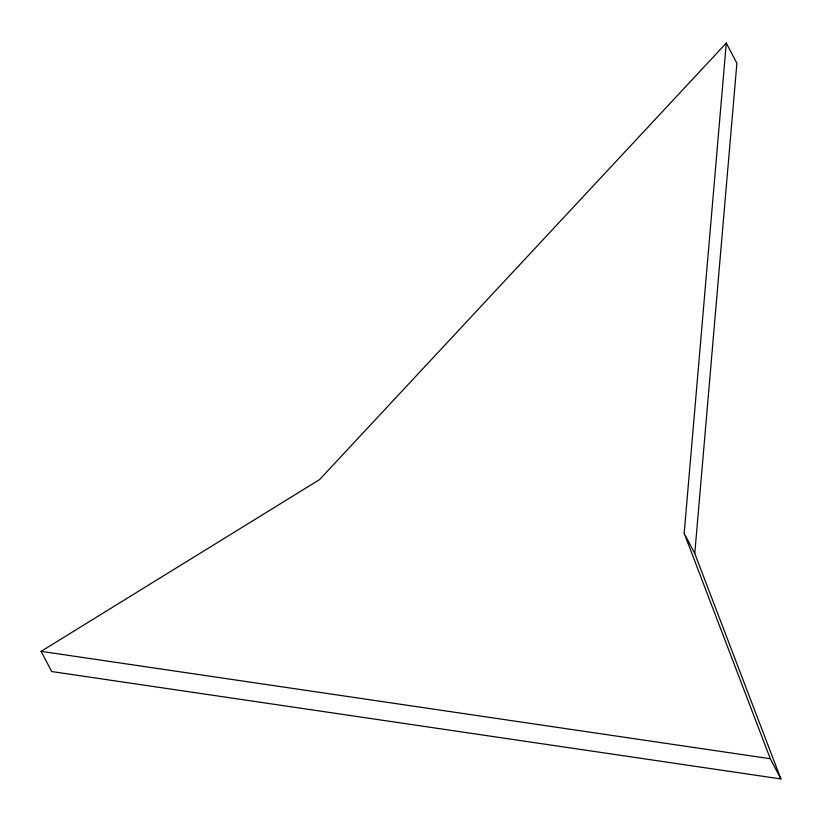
<?xml version="1.0" encoding="UTF-8"?>
<svg xmlns="http://www.w3.org/2000/svg" width="822" height="822" viewBox="0 0 822 822"><rect width="100%" height="100%" fill="white"/><g stroke="black" fill="none" stroke-linecap="round" stroke-linejoin="round"><path stroke-width="1.23" d="M684.171 533.293L726.288 43.063L319.573 479.596L41.1 651.343L51.704 671.543L780.9 778.937L694.775 553.494L684.171 533.293L770.296 758.737L780.9 778.937M694.775 553.494L736.892 63.263L726.288 43.063M41.1 651.343L770.296 758.737"/></g></svg>
